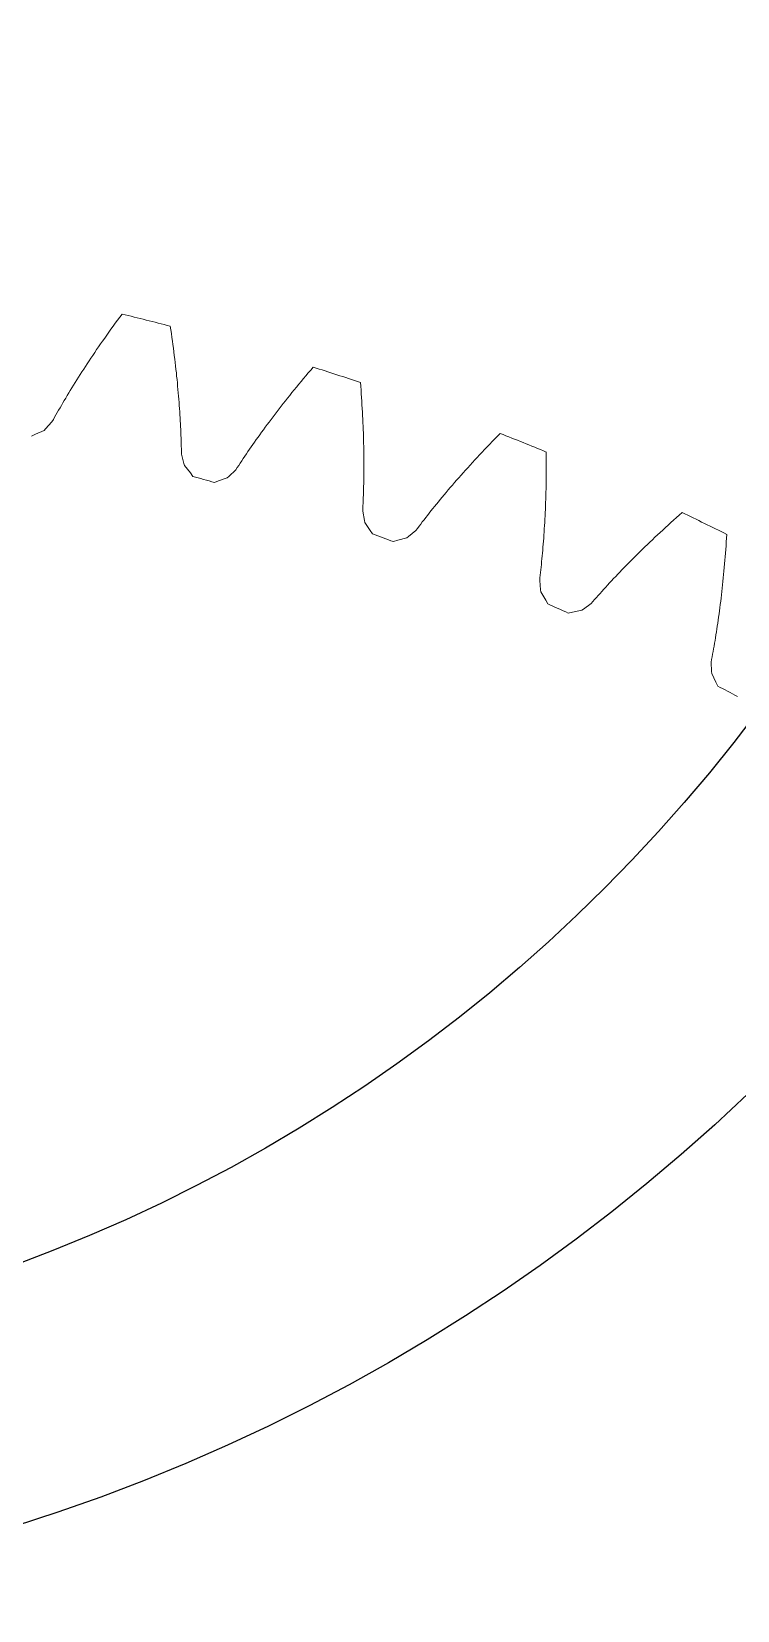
# Model space of a CAD drawing. Header units: millimetres. Extents: x 278858 to 279223, y 218711 to 219074.
# Drawn here: x 278992.54 to 279003.97, y 218944.59 to 218970.13 of the extents above; entities that cross this region are included whole.
import ezdxf

# ---------------------------------------------------------------- set-up
doc = ezdxf.new("R2010")
doc.units = ezdxf.units.MM
doc.header["$LTSCALE"] = 2
doc.layers.add('AM_9', color=251, linetype='Continuous', lineweight=15)

msp = doc.modelspace()

# ---------------------------------------------------------------- linework, layer by layer
for radius in [30.237, 26.237]:
    msp.add_circle((278983.271, 218974.828), radius)
at = {"layer": 'AM_9'}
for p, q in [((278994.009, 218965.557), (278993.972, 218965.508)), ((278993.83, 218965.313), (278993.796, 218965.264)), ((278993.865, 218965.361), (278993.83, 218965.313)), ((278993.9, 218965.41), (278993.865, 218965.361)), ((278993.936, 218965.459), (278993.9, 218965.41)), ((278993.972, 218965.508), (278993.936, 218965.459)), ((278994.798, 218965.302), (278994.789, 218965.363)), ((278994.807, 218965.242), (278994.798, 218965.302)), ((278993.63, 218965.028), (278993.598, 218964.982)), ((278993.662, 218965.075), (278993.63, 218965.028)), ((278993.695, 218965.122), (278993.662, 218965.075)), ((278993.728, 218965.169), (278993.695, 218965.122)), ((278993.762, 218965.217), (278993.728, 218965.169)), ((278993.796, 218965.264), (278993.762, 218965.217)), ((278994.816, 218965.181), (278994.807, 218965.242)), ((278994.824, 218965.122), (278994.816, 218965.181)), ((278994.832, 218965.063), (278994.824, 218965.122)), ((278994.84, 218965.004), (278994.832, 218965.063)), ((278993.475, 218964.799), (278993.446, 218964.754)), ((278993.505, 218964.844), (278993.475, 218964.799)), ((278993.536, 218964.89), (278993.505, 218964.844)), ((278993.567, 218964.936), (278993.536, 218964.89)), ((278993.598, 218964.982), (278993.567, 218964.936)), ((278994.848, 218964.946), (278994.84, 218965.004)), ((278994.855, 218964.888), (278994.848, 218964.946)), ((278994.862, 218964.831), (278994.855, 218964.888)), ((278994.869, 218964.774), (278994.862, 218964.831)), ((278994.875, 218964.718), (278994.869, 218964.774)), ((278993.304, 218964.535), (278993.277, 218964.492)), ((278993.331, 218964.578), (278993.304, 218964.535)), ((278993.359, 218964.622), (278993.331, 218964.578)), ((278993.388, 218964.666), (278993.359, 218964.622)), ((278993.416, 218964.71), (278993.388, 218964.666)), ((278993.446, 218964.754), (278993.416, 218964.71)), ((278994.882, 218964.662), (278994.875, 218964.718)), ((278994.888, 218964.606), (278994.882, 218964.662)), ((278994.893, 218964.551), (278994.888, 218964.606)), ((278994.899, 218964.497), (278994.893, 218964.551)), ((278996.946, 218964.514), (278996.907, 218964.468)), ((278996.984, 218964.56), (278996.946, 218964.514)), ((278997.023, 218964.606), (278996.984, 218964.56)), ((278997.063, 218964.653), (278997.023, 218964.606)), ((278997.103, 218964.699), (278997.063, 218964.653)), ((278993.147, 218964.282), (278993.122, 218964.241)), ((278993.172, 218964.323), (278993.147, 218964.282)), ((278993.198, 218964.365), (278993.172, 218964.323)), ((278993.224, 218964.407), (278993.198, 218964.365)), ((278993.25, 218964.449), (278993.224, 218964.407)), ((278993.277, 218964.492), (278993.25, 218964.449)), ((278994.904, 218964.443), (278994.899, 218964.497)), ((278994.909, 218964.389), (278994.904, 218964.443)), ((278994.914, 218964.336), (278994.909, 218964.389)), ((278994.919, 218964.284), (278994.914, 218964.336)), ((278994.923, 218964.232), (278994.919, 218964.284)), ((278996.759, 218964.287), (278996.723, 218964.242)), ((278996.796, 218964.332), (278996.759, 218964.287)), ((278996.832, 218964.377), (278996.796, 218964.332)), ((278996.87, 218964.422), (278996.832, 218964.377)), ((278996.907, 218964.468), (278996.87, 218964.422)), ((278997.872, 218964.39), (278997.867, 218964.451)), ((278997.877, 218964.329), (278997.872, 218964.39)), ((278997.881, 218964.268), (278997.877, 218964.329)), ((278997.886, 218964.208), (278997.881, 218964.268)), ((278992.982, 218964.002), (278992.96, 218963.964)), ((278993.005, 218964.041), (278992.982, 218964.002)), ((278993.028, 218964.081), (278993.005, 218964.041)), ((278993.051, 218964.12), (278993.028, 218964.081)), ((278993.074, 218964.16), (278993.051, 218964.12)), ((278993.098, 218964.2), (278993.074, 218964.16)), ((278993.122, 218964.241), (278993.098, 218964.2)), ((278994.928, 218964.18), (278994.923, 218964.232)), ((278994.932, 218964.129), (278994.928, 218964.18)), ((278994.935, 218964.078), (278994.932, 218964.129)), ((278994.939, 218964.028), (278994.935, 218964.078)), ((278994.942, 218963.978), (278994.939, 218964.028)), ((278996.551, 218964.023), (278996.518, 218963.98)), ((278996.584, 218964.066), (278996.551, 218964.023)), ((278996.618, 218964.11), (278996.584, 218964.066)), ((278996.653, 218964.154), (278996.618, 218964.11)), ((278996.688, 218964.198), (278996.653, 218964.154)), ((278996.723, 218964.242), (278996.688, 218964.198)), ((278997.89, 218964.149), (278997.886, 218964.208)), ((278997.893, 218964.089), (278997.89, 218964.149)), ((278997.897, 218964.031), (278997.893, 218964.089)), ((278997.9, 218963.973), (278997.897, 218964.031)), ((278992.874, 218963.814), (278992.771, 218963.699)), ((278992.897, 218963.85), (278992.874, 218963.814)), ((278992.918, 218963.888), (278992.897, 218963.85)), ((278992.939, 218963.926), (278992.918, 218963.888)), ((278992.96, 218963.964), (278992.939, 218963.926)), ((278994.945, 218963.929), (278994.942, 218963.978)), ((278994.948, 218963.88), (278994.945, 218963.929)), ((278994.951, 218963.832), (278994.948, 218963.88)), ((278994.954, 218963.784), (278994.951, 218963.832)), ((278994.956, 218963.737), (278994.954, 218963.784)), ((278996.359, 218963.77), (278996.328, 218963.728)), ((278996.39, 218963.811), (278996.359, 218963.77)), ((278996.421, 218963.853), (278996.39, 218963.811)), ((278996.453, 218963.895), (278996.421, 218963.853)), ((278996.485, 218963.938), (278996.453, 218963.895)), ((278996.518, 218963.98), (278996.485, 218963.938)), ((278997.903, 218963.915), (278997.9, 218963.973)), ((278997.906, 218963.858), (278997.903, 218963.915)), ((278997.908, 218963.801), (278997.906, 218963.858)), ((278997.911, 218963.745), (278997.908, 218963.801)), ((278992.607, 218963.614), (278992.544, 218963.584)), ((278992.747, 218963.677), (278992.607, 218963.614)), ((278992.771, 218963.699), (278992.747, 218963.677)), ((278994.958, 218963.69), (278994.956, 218963.737)), ((278994.96, 218963.644), (278994.958, 218963.69)), ((278994.962, 218963.598), (278994.96, 218963.644)), ((278994.964, 218963.553), (278994.962, 218963.598)), ((278994.965, 218963.508), (278994.964, 218963.553)), ((278994.967, 218963.464), (278994.965, 218963.508)), ((278996.182, 218963.527), (278996.154, 218963.487)), ((278996.211, 218963.566), (278996.182, 218963.527)), ((278996.239, 218963.606), (278996.211, 218963.566)), ((278996.268, 218963.647), (278996.239, 218963.606)), ((278996.298, 218963.687), (278996.268, 218963.647)), ((278996.328, 218963.728), (278996.298, 218963.687)), ((278997.913, 218963.689), (278997.911, 218963.745)), ((278997.915, 218963.634), (278997.913, 218963.689)), ((278997.917, 218963.579), (278997.915, 218963.634)), ((278997.918, 218963.525), (278997.917, 218963.579)), ((278997.92, 218963.471), (278997.918, 218963.525)), ((279000.001, 218963.497), (278999.96, 218963.453)), ((279000.044, 218963.54), (279000.001, 218963.497)), ((279000.086, 218963.584), (279000.044, 218963.54)), ((279000.13, 218963.628), (279000.086, 218963.584)), ((278994.968, 218963.42), (278994.967, 218963.464)), ((278994.969, 218963.376), (278994.968, 218963.42)), ((278994.97, 218963.334), (278994.969, 218963.376)), ((278994.973, 218963.291), (278994.97, 218963.334)), ((278995.009, 218963.141), (278994.973, 218963.291)), ((278995.995, 218963.257), (278995.97, 218963.22)), ((278996.021, 218963.295), (278995.995, 218963.257)), ((278996.047, 218963.333), (278996.021, 218963.295)), ((278996.073, 218963.371), (278996.047, 218963.333)), ((278996.1, 218963.409), (278996.073, 218963.371)), ((278996.127, 218963.448), (278996.1, 218963.409)), ((278996.154, 218963.487), (278996.127, 218963.448)), ((278997.921, 218963.418), (278997.92, 218963.471)), ((278997.922, 218963.365), (278997.921, 218963.418)), ((278997.923, 218963.313), (278997.922, 218963.365)), ((278997.923, 218963.261), (278997.923, 218963.313)), ((278997.924, 218963.21), (278997.923, 218963.261)), ((278999.758, 218963.24), (278999.719, 218963.198)), ((278999.797, 218963.282), (278999.758, 218963.24)), ((278999.837, 218963.325), (278999.797, 218963.282)), ((278999.877, 218963.367), (278999.837, 218963.325)), ((278999.918, 218963.41), (278999.877, 218963.367)), ((278999.96, 218963.453), (278999.918, 218963.41)), ((279000.875, 218963.265), (279000.875, 218963.327)), ((279000.876, 218963.204), (279000.875, 218963.265)), ((278995.02, 218963.11), (278995.009, 218963.141)), ((278995.115, 218962.989), (278995.02, 218963.11)), ((278995.156, 218962.933), (278995.115, 218962.989)), ((278995.849, 218963.039), (278995.739, 218962.932)), ((278995.874, 218963.074), (278995.849, 218963.039)), ((278995.898, 218963.11), (278995.874, 218963.074)), ((278995.922, 218963.146), (278995.898, 218963.11)), ((278995.946, 218963.183), (278995.922, 218963.146)), ((278995.97, 218963.22), (278995.946, 218963.183)), ((278997.923, 218962.961), (278997.924, 218963.01)), ((278997.924, 218963.159), (278997.924, 218963.21)), ((278997.924, 218963.109), (278997.924, 218963.159)), ((278997.924, 218963.059), (278997.924, 218963.109)), ((278997.924, 218963.01), (278997.924, 218963.059)), ((278999.532, 218962.992), (278999.496, 218962.951)), ((278999.568, 218963.032), (278999.532, 218962.992)), ((278999.605, 218963.073), (278999.568, 218963.032)), ((278999.643, 218963.115), (278999.605, 218963.073)), ((278999.681, 218963.156), (278999.643, 218963.115)), ((278999.719, 218963.198), (278999.681, 218963.156)), ((279000.875, 218962.964), (279000.876, 218963.023)), ((279000.876, 218963.143), (279000.876, 218963.204)), ((279000.876, 218963.083), (279000.876, 218963.143)), ((279000.876, 218963.023), (279000.876, 218963.083)), ((278995.569, 218962.859), (278995.504, 218962.833)), ((278995.713, 218962.911), (278995.569, 218962.859)), ((278995.739, 218962.932), (278995.713, 218962.911)), ((278997.917, 218962.678), (278997.919, 218962.724)), ((278997.919, 218962.724), (278997.92, 218962.771)), ((278997.92, 218962.771), (278997.921, 218962.817)), ((278997.921, 218962.817), (278997.922, 218962.865)), ((278997.922, 218962.865), (278997.923, 218962.913)), ((278997.923, 218962.913), (278997.923, 218962.961)), ((278999.322, 218962.752), (278999.289, 218962.713)), ((278999.356, 218962.791), (278999.322, 218962.752)), ((278999.39, 218962.831), (278999.356, 218962.791)), ((278999.425, 218962.871), (278999.39, 218962.831)), ((278999.46, 218962.911), (278999.425, 218962.871)), ((278999.496, 218962.951), (278999.46, 218962.911)), ((279000.87, 218962.675), (279000.872, 218962.732)), ((279000.872, 218962.732), (279000.873, 218962.789)), ((279000.873, 218962.789), (279000.874, 218962.847)), ((279000.874, 218962.847), (279000.875, 218962.905)), ((279000.875, 218962.905), (279000.875, 218962.964)), ((278997.908, 218962.457), (278997.91, 218962.5)), ((278997.91, 218962.5), (278997.912, 218962.544)), ((278997.912, 218962.544), (278997.914, 218962.588)), ((278997.914, 218962.588), (278997.916, 218962.633)), ((278997.916, 218962.633), (278997.917, 218962.678)), ((278999.099, 218962.485), (278999.068, 218962.447)), ((278999.129, 218962.522), (278999.099, 218962.485)), ((278999.16, 218962.56), (278999.129, 218962.522)), ((278999.192, 218962.598), (278999.16, 218962.56)), ((278999.224, 218962.636), (278999.192, 218962.598)), ((278999.256, 218962.674), (278999.224, 218962.636)), ((278999.289, 218962.713), (278999.256, 218962.674)), ((279000.863, 218962.454), (279000.865, 218962.508)), ((279000.865, 218962.508), (279000.867, 218962.564)), ((279000.867, 218962.564), (279000.869, 218962.619)), ((279000.869, 218962.619), (279000.87, 218962.675)), ((278997.906, 218962.414), (278997.908, 218962.457)), ((278997.907, 218962.371), (278997.906, 218962.414)), ((278997.932, 218962.219), (278997.907, 218962.371)), ((278997.941, 218962.187), (278997.932, 218962.219)), ((278998.897, 218962.231), (278998.869, 218962.196)), ((278998.924, 218962.266), (278998.897, 218962.231)), ((278998.952, 218962.302), (278998.924, 218962.266)), ((278998.981, 218962.338), (278998.952, 218962.302)), ((278999.009, 218962.374), (278998.981, 218962.338)), ((278999.039, 218962.411), (278999.009, 218962.374)), ((278999.068, 218962.447), (278999.039, 218962.411)), ((279000.85, 218962.188), (279000.853, 218962.24)), ((279000.853, 218962.24), (279000.856, 218962.292)), ((279000.856, 218962.292), (279000.859, 218962.346)), ((279000.859, 218962.346), (279000.861, 218962.399)), ((279000.861, 218962.399), (279000.863, 218962.454)), ((279002.937, 218962.226), (279002.892, 218962.185)), ((279002.982, 218962.266), (279002.937, 218962.226)), ((279003.028, 218962.307), (279002.982, 218962.266)), ((279003.074, 218962.347), (279003.028, 218962.307)), ((278998.027, 218962.06), (278997.941, 218962.187)), ((278998.064, 218962.002), (278998.027, 218962.06)), ((278998.645, 218961.96), (278998.618, 218961.941)), ((278998.763, 218962.059), (278998.645, 218961.96)), ((278998.791, 218962.092), (278998.763, 218962.059)), ((278998.816, 218962.126), (278998.791, 218962.092)), ((278998.843, 218962.161), (278998.816, 218962.126)), ((278998.869, 218962.196), (278998.843, 218962.161)), ((279000.834, 218961.934), (279000.838, 218961.984)), ((279000.838, 218961.984), (279000.841, 218962.034)), ((279000.841, 218962.034), (279000.844, 218962.085)), ((279000.844, 218962.085), (279000.847, 218962.136)), ((279000.847, 218962.136), (279000.85, 218962.188)), ((279002.676, 218961.987), (279002.634, 218961.947)), ((279002.718, 218962.026), (279002.676, 218961.987)), ((279002.761, 218962.065), (279002.718, 218962.026)), ((279002.804, 218962.105), (279002.761, 218962.065)), ((279002.848, 218962.145), (279002.804, 218962.105)), ((279002.892, 218962.185), (279002.848, 218962.145)), ((279003.793, 218961.934), (279003.796, 218961.995)), ((278998.471, 218961.899), (278998.405, 218961.878)), ((278998.618, 218961.941), (278998.471, 218961.899)), ((279000.814, 218961.693), (279000.818, 218961.74)), ((279000.818, 218961.74), (279000.822, 218961.788)), ((279000.822, 218961.788), (279000.826, 218961.836)), ((279000.826, 218961.836), (279000.83, 218961.885)), ((279000.83, 218961.885), (279000.834, 218961.934)), ((279002.394, 218961.717), (279002.356, 218961.679)), ((279002.433, 218961.755), (279002.394, 218961.717)), ((279002.472, 218961.793), (279002.433, 218961.755)), ((279002.512, 218961.831), (279002.472, 218961.793)), ((279002.552, 218961.87), (279002.512, 218961.831)), ((279002.593, 218961.908), (279002.552, 218961.87)), ((279002.634, 218961.947), (279002.593, 218961.908)), ((279003.776, 218961.692), (279003.781, 218961.752)), ((279003.781, 218961.752), (279003.785, 218961.812)), ((279003.785, 218961.812), (279003.789, 218961.873)), ((279003.789, 218961.873), (279003.793, 218961.934)), ((279000.787, 218961.421), (279000.791, 218961.465)), ((279000.791, 218961.465), (279000.796, 218961.51)), ((279000.796, 218961.51), (279000.801, 218961.555)), ((279000.801, 218961.555), (279000.805, 218961.6)), ((279000.805, 218961.6), (279000.81, 218961.647)), ((279000.81, 218961.647), (279000.814, 218961.693)), ((279002.136, 218961.457), (279002.101, 218961.421)), ((279002.172, 218961.494), (279002.136, 218961.457)), ((279002.208, 218961.53), (279002.172, 218961.494)), ((279002.244, 218961.567), (279002.208, 218961.53)), ((279002.281, 218961.604), (279002.244, 218961.567)), ((279002.318, 218961.641), (279002.281, 218961.604)), ((279002.356, 218961.679), (279002.318, 218961.641)), ((279003.752, 218961.402), (279003.757, 218961.459)), ((279003.757, 218961.459), (279003.762, 218961.517)), ((279003.762, 218961.517), (279003.767, 218961.575)), ((279003.767, 218961.575), (279003.772, 218961.633)), ((279003.772, 218961.633), (279003.776, 218961.692)), ((279000.769, 218961.249), (279000.772, 218961.292)), ((279000.784, 218961.096), (279000.769, 218961.249)), ((279000.772, 218961.292), (279000.777, 218961.334)), ((279000.777, 218961.334), (279000.782, 218961.377)), ((279000.782, 218961.377), (279000.787, 218961.421)), ((279001.901, 218961.209), (279001.869, 218961.175)), ((279001.933, 218961.244), (279001.901, 218961.209)), ((279001.966, 218961.279), (279001.933, 218961.244)), ((279001.999, 218961.314), (279001.966, 218961.279)), ((279002.033, 218961.35), (279001.999, 218961.314)), ((279002.067, 218961.385), (279002.033, 218961.35)), ((279002.101, 218961.421), (279002.067, 218961.385)), ((279003.73, 218961.179), (279003.736, 218961.234)), ((279003.736, 218961.234), (279003.741, 218961.29)), ((279003.741, 218961.29), (279003.747, 218961.346)), ((279003.747, 218961.346), (279003.752, 218961.402)), ((279000.79, 218961.063), (279000.784, 218961.096)), ((279000.867, 218960.93), (279000.79, 218961.063)), ((279001.659, 218960.941), (279001.631, 218960.909)), ((279001.688, 218960.974), (279001.659, 218960.941)), ((279001.717, 218961.007), (279001.688, 218960.974)), ((279001.747, 218961.04), (279001.717, 218961.007)), ((279001.777, 218961.073), (279001.747, 218961.04)), ((279001.807, 218961.107), (279001.777, 218961.073)), ((279001.838, 218961.141), (279001.807, 218961.107)), ((279001.869, 218961.175), (279001.838, 218961.141)), ((279003.699, 218960.912), (279003.706, 218960.965)), ((279003.706, 218960.965), (279003.712, 218961.018)), ((279003.712, 218961.018), (279003.718, 218961.071)), ((279003.718, 218961.071), (279003.724, 218961.125)), ((279003.724, 218961.125), (279003.73, 218961.179)), ((279000.9, 218960.869), (279000.867, 218960.93)), ((279001.298, 218960.738), (279001.231, 218960.722)), ((279001.449, 218960.77), (279001.298, 218960.738)), ((279001.477, 218960.787), (279001.449, 218960.77)), ((279001.601, 218960.878), (279001.477, 218960.787)), ((279001.631, 218960.909), (279001.601, 218960.878)), ((279003.666, 218960.658), (279003.673, 218960.708)), ((279003.673, 218960.708), (279003.679, 218960.758)), ((279003.679, 218960.758), (279003.686, 218960.809)), ((279003.686, 218960.809), (279003.693, 218960.861)), ((279003.693, 218960.861), (279003.699, 218960.912)), ((279003.63, 218960.417), (279003.637, 218960.464)), ((279003.637, 218960.464), (279003.644, 218960.512)), ((279003.644, 218960.512), (279003.651, 218960.56)), ((279003.651, 218960.56), (279003.659, 218960.609)), ((279003.659, 218960.609), (279003.666, 218960.658)), ((279003.583, 218960.144), (279003.591, 218960.188)), ((279003.591, 218960.188), (279003.599, 218960.233)), ((279003.599, 218960.233), (279003.607, 218960.278)), ((279003.607, 218960.278), (279003.614, 218960.324)), ((279003.614, 218960.324), (279003.622, 218960.37)), ((279003.622, 218960.37), (279003.63, 218960.417)), ((279003.546, 218959.93), (279003.551, 218959.972)), ((279003.55, 218959.776), (279003.546, 218959.93)), ((279003.551, 218959.972), (279003.56, 218960.015)), ((279003.56, 218960.015), (279003.568, 218960.057)), ((279003.568, 218960.057), (279003.576, 218960.1)), ((279003.576, 218960.1), (279003.583, 218960.144)), ((279003.554, 218959.743), (279003.55, 218959.776)), ((279003.622, 218959.605), (279003.554, 218959.743)), ((279003.65, 218959.542), (279003.622, 218959.605))]:
    msp.add_line(p, q, dxfattribs=at)
for radius, start, end in [(46, 75.4996, 76.5004), (46, 71.4996, 72.5004), (46, 67.4996, 68.5004), (43.75, 73.7628, 74.2372), (46, 63.4996, 64.5004), (43.75, 69.7628, 70.2372), (43.75, 65.7628, 66.2372), (43.75, 61.7628, 62.2372)]:
    msp.add_arc((278983.271, 218920.828), radius, start, end, dxfattribs=at)

doc.saveas('drawing.dxf')
